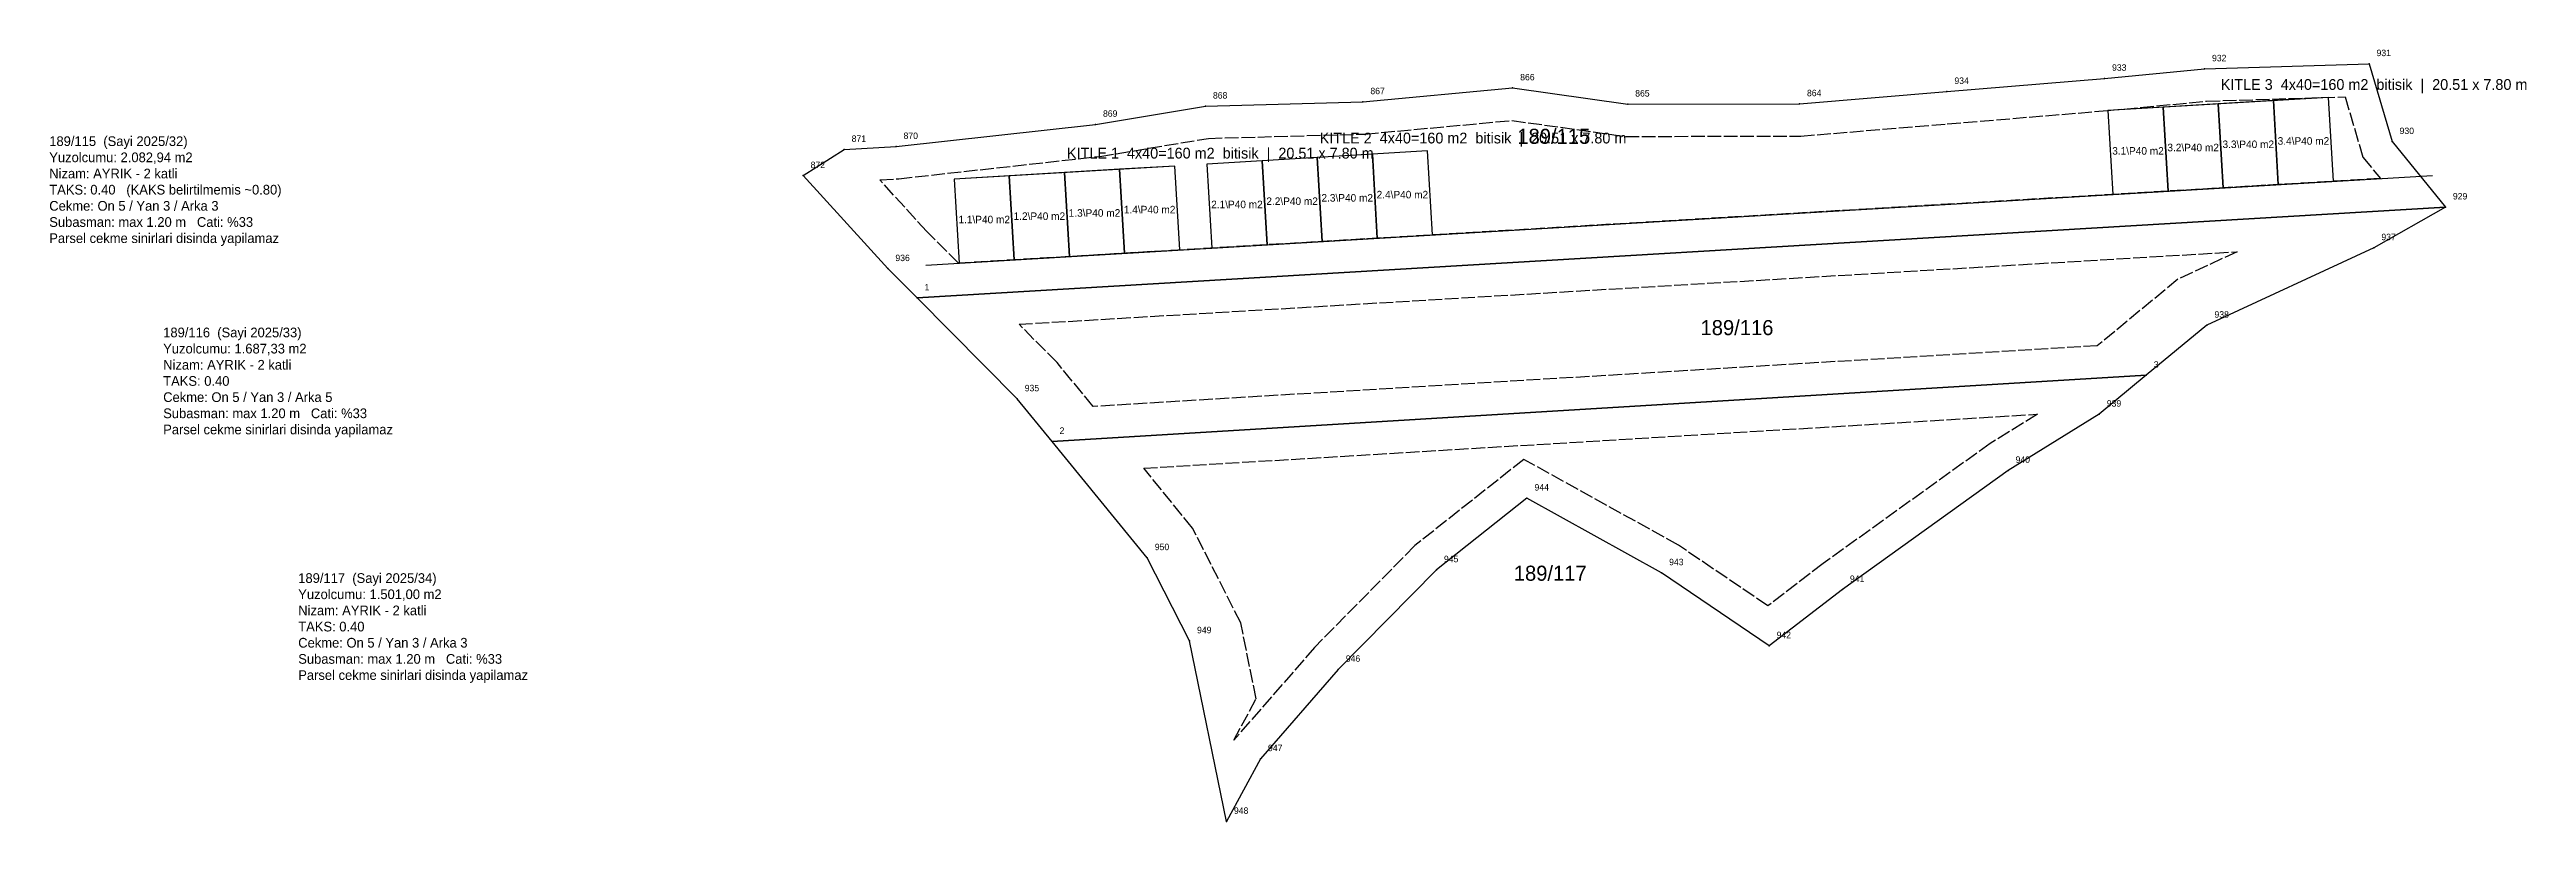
# Model space of a CAD drawing. Header units: metres. Extents: x 566327 to 566557, y 4178520 to 4178592.
import ezdxf
from ezdxf.enums import TextEntityAlignment as Align

# ---------------------------------------------------------------- set-up
doc = ezdxf.new("R2010")
doc.units = ezdxf.units.M
doc.linetypes.add('DASHED', pattern=[1.524, 1.27, -0.254])
for name, color, linetype in [('ADA_SINIR', 5, 'Continuous'), ('BINA_115', 1, 'Continuous'), ('BINA_NO_115', 7, 'Continuous'), ('CEKME_MESAFESI', 2, 'Continuous'), ('GUNEY_CEKME_115', 4, 'Continuous'), ('IMAR_NOTU', 4, 'Continuous'), ('KITLE_115', 6, 'Continuous'), ('NOKTA', 7, 'Continuous'), ('NOKTA_NO', 8, 'Continuous'), ('PARSEL_BOLME', 1, 'Continuous'), ('PARSEL_NO', 6, 'Continuous'), ('PARSEL_SINIR', 3, 'Continuous')]:
    doc.layers.add(name, color=color, linetype=linetype)

msp = doc.modelspace()

# ---------------------------------------------------------------- linework, layer by layer
at = {"layer": 'ADA_SINIR'}
msp.add_lwpolyline([(566396.58, 4178580.33), (566400.39, 4178582.76), (566405.21, 4178583.03), (566423.73, 4178585.09), (566433.94, 4178586.78), (566448.56, 4178587.19), (566462.47, 4178588.47), (566473.15, 4178586.97), (566489.1, 4178587), (566502.79, 4178588.14), (566517.43, 4178589.36), (566526.71, 4178590.24), (566541.99, 4178590.72), (566544.13, 4178583.49), (566549.08, 4178577.42), (566542.44, 4178573.64), (566526.94, 4178566.45), (566521.31, 4178561.81), (566516.94, 4178558.2), (566508.47, 4178552.98), (566493.09, 4178541.93), (566486.28, 4178536.71), (566476.3, 4178543.48), (566463.8, 4178550.41), (566455.39, 4178543.76), (566446.28, 4178534.52), (566439.05, 4178526.23), (566435.89, 4178520.41), (566432.46, 4178537.17), (566428.54, 4178544.88), (566419.7, 4178555.67), (566416.46, 4178559.62), (566407.16, 4178568.98), (566404.45, 4178571.7)], close=True, dxfattribs=at)
at = {"layer": 'BINA_115'}
for points in [[(566533.57, 4178579.5), (566538.69, 4178579.81), (566538.22, 4178587.59), (566533.11, 4178587.29)], [(566518.21, 4178578.59), (566523.33, 4178578.89), (566522.87, 4178586.68), (566517.75, 4178586.38)], [(566523.33, 4178578.89), (566528.45, 4178579.2), (566527.99, 4178586.98), (566522.87, 4178586.68)], [(566528.45, 4178579.2), (566533.57, 4178579.5), (566533.11, 4178587.29), (566527.99, 4178586.98)], [(566421.31, 4178572.83), (566426.43, 4178573.13), (566425.97, 4178580.92), (566420.85, 4178580.61)], [(566426.43, 4178573.13), (566431.55, 4178573.44), (566431.09, 4178581.22), (566425.97, 4178580.92)], [(566434.55, 4178573.61), (566439.67, 4178573.92), (566439.2, 4178581.7), (566434.08, 4178581.4)], [(566439.67, 4178573.92), (566444.78, 4178574.22), (566444.32, 4178582.01), (566439.2, 4178581.7)], [(566444.78, 4178574.22), (566449.9, 4178574.53), (566449.44, 4178582.31), (566444.32, 4178582.01)], [(566449.9, 4178574.53), (566455.02, 4178574.83), (566454.56, 4178582.62), (566449.44, 4178582.31)], [(566411.07, 4178572.22), (566416.19, 4178572.52), (566415.73, 4178580.31), (566410.61, 4178580)], [(566416.19, 4178572.52), (566421.31, 4178572.83), (566420.85, 4178580.61), (566415.73, 4178580.31)]]:
    msp.add_lwpolyline(points, close=True, dxfattribs=at)
at = {"layer": 'CEKME_MESAFESI', "linetype": 'DASHED'}
for points in [[(566405.46, 4178580.04), (566424.14, 4178582.12), (566434.23, 4178583.79), (566448.74, 4178584.19), (566462.4, 4178585.45), (566472.94, 4178583.97), (566489.23, 4178584), (566502.83, 4178585.13), (566517.7, 4178586.37), (566526.9, 4178587.24), (566539.77, 4178587.65), (566541.42, 4178582.06), (566543.05, 4178580.07), (566411, 4178572.21), (566408.07, 4178575.15), (566403.7, 4178579.94), (566405.46, 4178580.04)], [(566423.51, 4178558.91), (566420.17, 4178562.98), (566416.63, 4178566.54), (566529.75, 4178573.27), (566524.25, 4178570.72), (566516.76, 4178564.54), (566423.51, 4178558.91)], [(566486.17, 4178540.41), (566477.87, 4178546.04), (566463.51, 4178554), (566453.38, 4178546), (566444.08, 4178536.56), (566436.57, 4178527.95), (566438.66, 4178531.8), (566437.22, 4178538.83), (566432.75, 4178547.63), (566428.21, 4178553.18), (566511.21, 4178558.19), (566506.81, 4178555.48), (566491.3, 4178544.34), (566486.17, 4178540.41)]]:
    msp.add_lwpolyline(points, close=True, dxfattribs=at)
at = {"layer": 'GUNEY_CEKME_115'}
msp.add_line((566407.98, 4178572.03), (566547.9, 4178580.36), dxfattribs=at)
at = {"layer": 'KITLE_115'}
for points in [[(566518.21, 4178578.59), (566538.69, 4178579.81), (566538.22, 4178587.59), (566517.75, 4178586.38)], [(566411.07, 4178572.22), (566431.55, 4178573.44), (566431.09, 4178581.22), (566410.61, 4178580)], [(566434.55, 4178573.61), (566455.02, 4178574.83), (566454.56, 4178582.62), (566434.08, 4178581.4)]]:
    msp.add_lwpolyline(points, close=True, dxfattribs=at)
at = {"layer": 'NOKTA'}
for p in [(566526.71, 4178590.24), (566541.99, 4178590.72), (566462.47, 4178588.47), (566502.79, 4178588.14), (566517.43, 4178589.36), (566433.94, 4178586.78), (566448.56, 4178587.19), (566473.15, 4178586.97), (566489.1, 4178587), (566405.21, 4178583.03), (566423.73, 4178585.09), (566544.13, 4178583.49), (566400.39, 4178582.76), (566396.58, 4178580.33), (566549.08, 4178577.42), (566404.45, 4178571.7), (566542.44, 4178573.64), (566407.16, 4178568.98), (566526.94, 4178566.45), (566521.31, 4178561.81), (566416.46, 4178559.62), (566516.94, 4178558.2), (566419.7, 4178555.67), (566508.47, 4178552.98), (566463.8, 4178550.41), (566428.54, 4178544.88), (566455.39, 4178543.76), (566476.3, 4178543.48), (566493.09, 4178541.93), (566432.46, 4178537.17), (566486.28, 4178536.71), (566446.28, 4178534.52), (566439.05, 4178526.23), (566435.89, 4178520.41)]:
    msp.add_point(p, dxfattribs=at)
at = {"layer": 'PARSEL_BOLME'}
for p, q in [((566407.16, 4178568.98), (566549.08, 4178577.42)), ((566419.7, 4178555.67), (566521.31, 4178561.81))]:
    msp.add_line(p, q, dxfattribs=at)
at = {"layer": 'PARSEL_SINIR'}
for points in [[(566396.58, 4178580.33), (566400.39, 4178582.76), (566405.21, 4178583.03), (566423.73, 4178585.09), (566433.94, 4178586.78), (566448.56, 4178587.19), (566462.47, 4178588.47), (566473.15, 4178586.97), (566489.1, 4178587), (566502.79, 4178588.14), (566517.43, 4178589.36), (566526.71, 4178590.24), (566541.99, 4178590.72), (566544.13, 4178583.49), (566549.08, 4178577.42), (566407.16, 4178568.98), (566404.45, 4178571.7)], [(566407.16, 4178568.98), (566549.08, 4178577.42), (566542.44, 4178573.64), (566526.94, 4178566.45), (566521.31, 4178561.81), (566419.7, 4178555.67), (566416.46, 4178559.62)], [(566419.7, 4178555.67), (566521.31, 4178561.81), (566516.94, 4178558.2), (566508.47, 4178552.98), (566493.09, 4178541.93), (566486.28, 4178536.71), (566476.3, 4178543.48), (566463.8, 4178550.41), (566455.39, 4178543.76), (566446.28, 4178534.52), (566439.05, 4178526.23), (566435.89, 4178520.41), (566432.46, 4178537.17), (566428.54, 4178544.88)]]:
    msp.add_lwpolyline(points, close=True, dxfattribs=at)

# ---------------------------------------------------------------- texts
at = {"layer": 'BINA_NO_115'}
for s, p in [('KITLE 3  4x40=160 m2  bitisik  |  20.51 x 7.80 m', (566528.22, 4178588.29)), ('KITLE 1  4x40=160 m2  bitisik  |  20.51 x 7.80 m', (566421.08, 4178581.92)), ('KITLE 2  4x40=160 m2  bitisik  |  20.51 x 7.80 m', (566444.55, 4178583.32))]:
    msp.add_text(s, height=1, dxfattribs=at).set_placement(p)
for s, p in [('3.1\\P40 m2', (566520.54, 4178582.63)), ('3.2\\P40 m2', (566525.66, 4178582.94)), ('3.3\\P40 m2', (566530.78, 4178583.24)), ('3.4\\P40 m2', (566535.9, 4178583.55)), ('2.2\\P40 m2', (566441.99, 4178577.96)), ('2.3\\P40 m2', (566447.11, 4178578.27)), ('2.4\\P40 m2', (566452.23, 4178578.57)), ('1.1\\P40 m2', (566413.4, 4178576.26)), ('1.2\\P40 m2', (566418.52, 4178576.57)), ('1.3\\P40 m2', (566423.64, 4178576.87)), ('1.4\\P40 m2', (566428.76, 4178577.18)), ('2.1\\P40 m2', (566436.87, 4178577.66))]:
    msp.add_text(s, height=0.7, dxfattribs=at).set_placement(p, align=Align.MIDDLE_CENTER)
at = {"layer": 'IMAR_NOTU', "char_height": 0.9, "width": 60, "attachment_point": 1}
for s, insert in [('189/115  (Sayi 2025/32)\\PYuzolcumu: 2.082,94 m2\\PNizam: AYRIK - 2 katli\\PTAKS: 0.40   (KAKS belirtilmemis ~0.80)\\PCekme: On 5 / Yan 3 / Arka 3\\PSubasman: max 1.20 m   Cati: %33\\PParsel cekme sinirlari disinda yapilamaz', (566326.58, 4178583.98)), ('189/116  (Sayi 2025/33)\\PYuzolcumu: 1.687,33 m2\\PNizam: AYRIK - 2 katli\\PTAKS: 0.40\\PCekme: On 5 / Yan 3 / Arka 5\\PSubasman: max 1.20 m   Cati: %33\\PParsel cekme sinirlari disinda yapilamaz', (566337.16, 4178566.23)), ('189/117  (Sayi 2025/34)\\PYuzolcumu: 1.501,00 m2\\PNizam: AYRIK - 2 katli\\PTAKS: 0.40\\PCekme: On 5 / Yan 3 / Arka 3\\PSubasman: max 1.20 m   Cati: %33\\PParsel cekme sinirlari disinda yapilamaz', (566349.7, 4178543.44))]:
    msp.add_mtext(s, dxfattribs=dict(at, insert=insert))
at = {"layer": 'NOKTA_NO'}
for s, p in [('933', (566518.13, 4178590.06)), ('932', (566527.41, 4178590.94)), ('931', (566542.69, 4178591.42)), ('868', (566434.64, 4178587.48)), ('867', (566449.26, 4178587.89)), ('866', (566463.17, 4178589.17)), ('865', (566473.85, 4178587.67)), ('864', (566489.8, 4178587.7)), ('934', (566503.49, 4178588.84)), ('869', (566424.43, 4178585.79)), ('871', (566401.09, 4178583.46)), ('870', (566405.91, 4178583.73)), ('930', (566544.83, 4178584.19)), ('872', (566397.28, 4178581.03)), ('929', (566549.78, 4178578.12)), ('937', (566543.14, 4178574.34)), ('936', (566405.15, 4178572.4)), ('1', (566407.86, 4178569.68)), ('938', (566527.64, 4178567.15)), ('3', (566522.01, 4178562.51)), ('935', (566417.16, 4178560.32)), ('939', (566517.64, 4178558.9)), ('2', (566420.4, 4178556.37)), ('940', (566509.17, 4178553.68)), ('944', (566464.5, 4178551.11)), ('950', (566429.24, 4178545.58)), ('945', (566456.09, 4178544.46)), ('943', (566477, 4178544.18)), ('941', (566493.79, 4178542.63)), ('949', (566433.16, 4178537.87)), ('942', (566486.98, 4178537.41)), ('946', (566446.98, 4178535.22)), ('947', (566439.75, 4178526.93)), ('948', (566436.59, 4178521.11))]:
    msp.add_text(s, height=0.6, dxfattribs=at).set_placement(p)
at = {"layer": 'PARSEL_NO'}
for s, p in [('189/115', (566466.29, 4178583.98)), ('189/116', (566483.3, 4178566.23)), ('189/117', (566465.96, 4178543.44))]:
    msp.add_text(s, height=1.4, dxfattribs=at).set_placement(p, align=Align.MIDDLE_CENTER)

doc.saveas('drawing.dxf')
